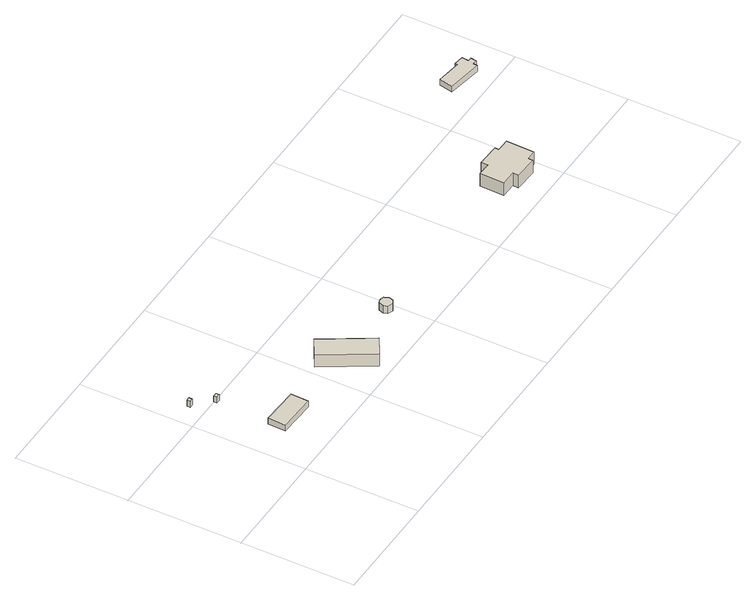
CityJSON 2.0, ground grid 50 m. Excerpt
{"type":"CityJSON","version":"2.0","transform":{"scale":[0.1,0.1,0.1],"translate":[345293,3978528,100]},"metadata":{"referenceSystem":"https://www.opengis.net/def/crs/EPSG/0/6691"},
"CityObjects":{
"building1":{"type":"Building","attributes":{"measuredHeight":3},"geometry":[{"type":"Solid","lod":"1","boundaries":[[[[0,1,2,3]],[[2,4,5,3]],[[1,6,4,2]],[[0,7,6,1]],[[3,5,7,0]],[[4,6,7,5]]]]}]},
"building2":{"type":"Building","attributes":{"measuredHeight":3},"geometry":[{"type":"Solid","lod":"1","boundaries":[[[[8,9,10,11]],[[10,12,13,11]],[[9,14,12,10]],[[8,15,14,9]],[[11,13,15,8]],[[12,14,15,13]]]]}]},
"building3":{"type":"Building","attributes":{"measuredHeight":3},"geometry":[{"type":"Solid","lod":"1","boundaries":[[[[16,17,18,19]],[[18,20,21,19]],[[17,22,20,18]],[[16,23,22,17]],[[19,21,23,16]],[[20,22,23,21]]]]}]},
"building4":{"type":"Building","attributes":{"measuredHeight":8.8},"geometry":[{"type":"Solid","lod":"1","boundaries":[[[[24,25,26,27]],[[26,28,29,27]],[[25,30,28,26]],[[24,31,30,25]],[[27,29,31,24]],[[28,30,31,29]]]]}]},
"building5":{"type":"Building","attributes":{"measuredHeight":3.7},"geometry":[{"type":"Solid","lod":"1","boundaries":[[[[32,33,34,35,36,37,38,39]],[[38,40,41,39]],[[37,42,40,38]],[[36,43,42,37]],[[35,44,43,36]],[[34,45,44,35]],[[33,46,45,34]],[[32,47,46,33]],[[39,41,47,32]],[[40,42,43,44,45,46,47,41]]]]}]},
"building6":{"type":"Building","attributes":{"measuredHeight":7.8},"geometry":[{"type":"Solid","lod":"1","boundaries":[[[[48,49,50,51,52,53,54,55,56,57,58,59]],[[58,60,61,59]],[[57,62,60,58]],[[56,63,62,57]],[[55,64,63,56]],[[54,65,64,55]],[[53,66,65,54]],[[52,67,66,53]],[[51,68,67,52]],[[50,69,68,51]],[[49,70,69,50]],[[48,71,70,49]],[[59,61,71,48]],[[60,62,63,64,65,66,67,68,69,70,71,61]]]]}]},
"building7":{"type":"Building","attributes":{"measuredHeight":3},"geometry":[{"type":"Solid","lod":"1","boundaries":[[[[72,73,74,75,76,77,78,79,80,81]],[[80,82,83,81]],[[79,84,82,80]],[[78,85,84,79]],[[77,86,85,78]],[[76,87,86,77]],[[75,88,87,76]],[[74,89,88,75]],[[73,90,89,74]],[[72,91,90,73]],[[81,83,91,72]],[[82,84,85,86,87,88,89,90,91,83]]]]}]}
},
"vertices":[
[19,528,98],[18,512,98],[3,512,98],[3,528,98],[3,512,128],[3,528,128],[18,512,128],[19,528,128],
[209,184,122],[206,105,122],[39,111,122],[42,190,122],[39,111,152],[42,190,152],[206,105,152],[209,184,152],
[99,454,92],[99,439,92],[83,439,92],[82,454,92],[83,439,122],[82,454,122],[99,439,122],[99,454,122],
[531,266,92],[660,53,92],[581,4,92],[451,218,92],[581,4,154],[451,218,154],[660,53,154],[531,266,154],
[909,174,85],[918,155,85],[912,135,85],[894,125,85],[871,133,85],[864,152,85],[872,174,85],[889,179,85],[872,174,122],[889,179,122],[864,152,122],[871,133,122],[894,125,122],[912,135,122],[918,155,122],[909,174,122],
[1905,251,35],[1904,233,35],[1962,231,35],[1958,107,35],[1915,108,35],[1914,88,35],[1810,91,35],[1811,117,35],[1742,118,35],[1746,226,35],[1803,224,35],[1804,254,35],[1803,224,99],[1804,254,99],[1746,226,99],[1742,118,99],[1811,117,99],[1810,91,99],[1914,88,99],[1915,108,99],[1958,107,99],[1962,231,99],[1904,233,99],[1905,251,99],
[2321,655,5],[2322,666,5],[2366,660,5],[2363,630,5],[2380,628,5],[2377,601,5],[2357,604,5],[2355,584,5],[2201,609,5],[2213,671,5],[2201,609,35],[2213,671,35],[2355,584,35],[2357,604,35],[2377,601,35],[2380,628,35],[2363,630,35],[2366,660,35],[2322,666,35],[2321,655,35]
]}
